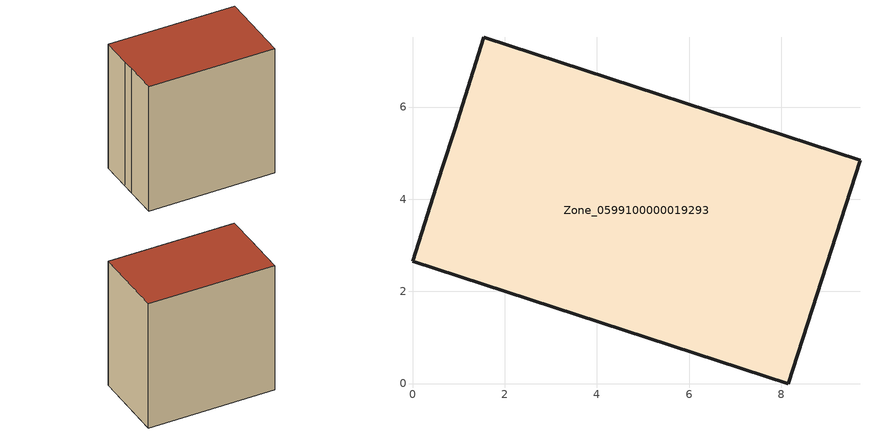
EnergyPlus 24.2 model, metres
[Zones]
Zone_0599100000019293
 floor ground (C_G): 0,2.65 0.65,4.68 0.91,5.51 1.55,7.51 9.71,4.84 8.15,0 z0
 wall outside (C_F): 0.91,5.51 0.65,4.68 0,2.65 8.15,0 9.71,4.84 1.55,7.51 0.91,5.51 z0:9.08
 roof outside (C_R): 0.65,4.68 0,2.65 8.15,0 9.71,4.84 1.55,7.51 0.91,5.51 z9.08
[BUILDING]
Pand.0599100000019293: North Axis=0; Terrain=City; Loads Convergence Tolerance Value=0.04; Temperature Convergence Tolerance Value=0.4; Solar Distribution=FullExterior; Maximum Number of Warmup Days=25; Minimum Number of Warmup Days=1
[Site:Location]
Rotterdam.The.Hague.AP_ZH_NLD Design_Conditions: Latitude=51.96; Longitude=4.45; Time Zone=1; Elevation=-4.5
[SITE:GROUNDTEMPERATURE:BUILDINGSURFACE]
18, 18, 18, 18, 18, 18, 18, 18, 18, 18, 18, 18
[MATERIAL] Thermal Absorptance=0.9; Solar Absorptance=0.7; Visible Absorptance=0.7
Name | Roughness | Thickness | Conductivity | Density | Specific Heat
G.TI.1975-1991 | MediumSmooth | 0.15 | 0.288461 | 540 | 1210
F.TI.1975-1991 | Rough | 0.3 | 0.230769 | 1920 | 840
R.TI.1975-1991 | MediumRough | 0.2 | 0.153846 | 1500 | 1000
[CONSTRUCTION]
C_G: G.TI.1975-1991
C_F: F.TI.1975-1991
C_R: R.TI.1975-1991
[ZONE]
Zone_0599100000019293: Type=1; Multiplier=1; Ceiling Height=Autocalculate; Volume=Autocalculate; Floor Area=autocalculate; Part of Total Floor Area=Yes
[ZONEINFILTRATION:DESIGNFLOWRATE]
Infil_Zone_0599100000019293: Zone or ZoneList or Space or SpaceList=Zone_0599100000019293; Schedule=AlwaysOn; Design Flow Rate Calculation Method=Flow/Area; Flow Rate per Floor Area=0.003; Constant Term Coefficient=1; Temperature Term Coefficient=0; Velocity Term Coefficient=0; Velocity Squared Term Coefficient=0
[HVACTEMPLATE:ZONE:IDEALLOADSAIRSYSTEM]
Zone_0599100000019293: Maximum Heating Supply Air Temperature=50; Minimum Cooling Supply Air Temperature=13; Maximum Heating Supply Air Humidity Ratio=0.0156; Minimum Cooling Supply Air Humidity Ratio=0.0077; Heating Limit=NoLimit; Cooling Limit=NoLimit; Dehumidification Control Type=ConstantSensibleHeatRatio; Cooling Sensible Heat Ratio=0.7; Dehumidification Setpoint=60; Humidification Control Type=None; Humidification Setpoint=30; Outdoor Air Method=None; Outdoor Air Flow Rate per Person=0.00944; Outdoor Air Flow Rate per Zone Floor Area=0; Outdoor Air Flow Rate per Zone=0; Demand Controlled Ventilation Type=None; Outdoor Air Economizer Type=NoEconomizer; Heat Recovery Type=None; Sensible Heat Recovery Effectiveness=0.7; Latent Heat Recovery Effectiveness=0.65
[ZONECONTROL:THERMOSTAT]
ThermostatControl_Zone_0599100000019293: Zone or ZoneList=Zone_0599100000019293; Control Type Schedule=DualSetpointControlType; Control 1=Thermostat_Zone_0599100000019293; Temperature Difference Between Cutout And Setpoint=0
[THERMOSTATSETPOINT:DUALSETPOINT]
Thermostat_Zone_0599100000019293: Heating Setpoint Temperature Schedule=HeatingSetpoint_Zone_0599100000019293; Cooling Setpoint Temperature Schedule=CoolingSetpoint_Zone_0599100000019293
[SCHEDULE:COMPACT]
HeatingSetpoint_Zone_0599100000019293: Through: 12/31, For: AllDays, Until: 24:00, 21
CoolingSetpoint_Zone_0599100000019293: Through: 12/31, For: AllDays, Until: 24:00, 24
DualSetpointControlType: Through: 12/31, For: AllDays, Until: 24:00, 4
AlwaysOn: Through: 12/31, For: AllDays, Until: 24:00, 1
